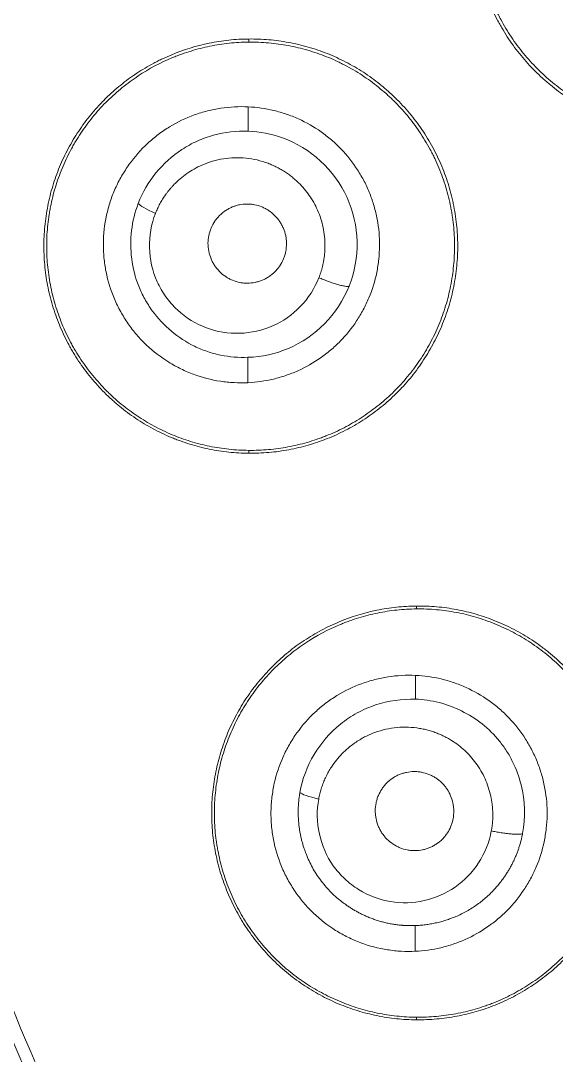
# Model space of a CAD drawing. Extents: x 541 to 1062, y 0 to 382.
# Drawn here: x 858.23 to 864.4, y 260 to 271.9 of the extents above; entities that cross this region are included whole.
import ezdxf

# ---------------------------------------------------------------- set-up
doc = ezdxf.new("R2010")
doc.units = 0
doc.header["$LTSCALE"] = 10
doc.header["$MEASUREMENT"] = 0
doc.layers.add('1', color=7, linetype='CONTINUOUS')

msp = doc.modelspace()

# ---------------------------------------------------------------- linework, layer by layer
at = {"layer": '1', "color": 7, "linetype": 'Continuous', "lineweight": 13}
for p, q in [((860.853, 271.689), (860.853, 271.654)), ((860.847, 270.63), (860.847, 270.909)), ((860.844, 268.026), (860.844, 267.735)), ((860.853, 266.923), (860.853, 266.957)), ((862.785, 265.166), (862.785, 265.133)), ((862.773, 264.094), (862.773, 264.368)), ((862.77, 261.49), (862.77, 261.194)), ((862.785, 260.406), (862.785, 260.436))]:
    msp.add_line(p, q, dxfattribs=at)
at = {"layer": '1', "color": 7, "linetype": 'Continuous', "lineweight": 18}
for radius, start, end in [(45.353, 90, 267.6206), (41.2, 90, 267.3523), (41.78, 102.5334, 267.3912)]:
    msp.add_arc((895.7, 276.074), radius, start, end, dxfattribs=at)
at = {"layer": '1', "color": 7, "linetype": 'Continuous', "lineweight": 13}
for centre, major_axis, start_param in [((859.859, 269.697), (-0.279, 0.11), 0.176556), ((861.734, 262.975), (-0.295, 0.055), 0.176434)]:
    msp.add_ellipse(centre, major_axis=major_axis, ratio=0.145294, start_param=start_param, end_param=1.338739, dxfattribs=at)
at = {"layer": '1', "color": 7, "linetype": 'Continuous', "lineweight": 18}
msp.add_rational_spline([(895.7, 321.97), (847.662, 321.97), (829.279, 277.589), (863.247, 243.621)], [1, 0.588455621577, 0.588455621577, 1], degree=3, dxfattribs=at)
for points, knots in [([(860.096, 256.097), (859.331, 257.482), (858.647, 258.911), (857.45, 261.838), (856.937, 263.336), (856.089, 266.38), (855.754, 267.926), (855.265, 271.045), (855.112, 272.618), (854.99, 275.77), (855.021, 277.349), (855.265, 280.491), (855.479, 282.055), (856.086, 285.145), (856.479, 286.671), (857.441, 289.667), (858.008, 291.136), (858.659, 292.566)], [0, 0, 0, 0, 0.125, 0.125, 0.25, 0.25, 0.375, 0.375, 0.5, 0.5, 0.625, 0.625, 0.75, 0.75, 0.875, 0.875, 1, 1, 1, 1]), ([(860.237, 256.175), (858.693, 258.937), (857.473, 261.895), (855.767, 267.922), (855.265, 271.012), (854.99, 277.346), (855.223, 280.47), (856.109, 285.084), (856.496, 286.613), (857.211, 288.88), (857.469, 289.629), (857.886, 290.742), (858.029, 291.111), (858.333, 291.843), (858.485, 292.21), (858.659, 292.566)], [0, 0, 0, 0, 0.25, 0.25, 0.5, 0.5, 0.75, 0.75, 0.875, 0.875, 0.9375, 0.9375, 0.96875, 0.96875, 1, 1, 1, 1]), ([(845.7, 276.074), (845.7, 275.134), (845.727, 274.199), (845.831, 272.343), (845.909, 271.423), (846.113, 269.601), (846.239, 268.699), (846.538, 266.917), (846.71, 266.037), (847.098, 264.303), (847.313, 263.448), (847.783, 261.766), (848.039, 260.938), (848.585, 259.313), (848.877, 258.516), (849.494, 256.952), (849.818, 256.186), (850.498, 254.687), (850.852, 253.954), (851.588, 252.522), (851.969, 251.822), (852.754, 250.458), (853.158, 249.793), (853.986, 248.498), (854.409, 247.868), (855.274, 246.642), (855.715, 246.046), (856.61, 244.889), (857.065, 244.328), (857.986, 243.24), (858.452, 242.713), (859.392, 241.691), (859.867, 241.197), (860.345, 240.719)], [0, 0, 0, 0, 0.0625, 0.0625, 0.125, 0.125, 0.1875, 0.1875, 0.25, 0.25, 0.3125, 0.3125, 0.375, 0.375, 0.4375, 0.4375, 0.5, 0.5, 0.5625, 0.5625, 0.625, 0.625, 0.6875, 0.6875, 0.75, 0.75, 0.8125, 0.8125, 0.875, 0.875, 0.9375, 0.9375, 1, 1, 1, 1]), ([(865.854, 270.607), (865.775, 270.607), (865.618, 270.616), (865.386, 270.652), (865.234, 270.691), (865.121, 270.726), (865.084, 270.738), (865.009, 270.765), (864.972, 270.78), (864.862, 270.825), (864.72, 270.893), (864.585, 270.974), (864.453, 271.062), (864.389, 271.109), (864.312, 271.173), (864.296, 271.186), (864.266, 271.212), (864.221, 271.252), (864.178, 271.293), (864.093, 271.378), (863.986, 271.495), (863.891, 271.624), (863.824, 271.724), (863.803, 271.758), (863.772, 271.81), (863.761, 271.827), (863.741, 271.863), (863.693, 271.951), (863.616, 272.115), (863.562, 272.266), (863.516, 272.42), (863.496, 272.498), (863.465, 272.658), (863.453, 272.738), (863.438, 272.898), (863.431, 273.058), (863.44, 273.219), (863.452, 273.34), (863.458, 273.38), (863.47, 273.46), (863.477, 273.5), (863.502, 273.618), (863.542, 273.773), (863.596, 273.922), (863.643, 274.033), (863.66, 274.07), (863.686, 274.124), (863.695, 274.142), (863.713, 274.178), (863.76, 274.266), (863.853, 274.419), (863.948, 274.545), (864.024, 274.636), (864.05, 274.666), (864.103, 274.724), (864.131, 274.753), (864.216, 274.837), (864.334, 274.943), (864.523, 275.082), (864.657, 275.162), (864.744, 275.208), (864.761, 275.217), (864.797, 275.235), (864.814, 275.244), (864.868, 275.269), (864.904, 275.285), (865.012, 275.33), (865.159, 275.383), (865.31, 275.421), (865.462, 275.453), (865.54, 275.465), (865.696, 275.481), (865.775, 275.486), (865.854, 275.486)], [0, 0, 0, 0, 0.03125, 0.0625, 0.09375, 0.09375, 0.109375, 0.109375, 0.125, 0.125, 0.15625, 0.1875, 0.1875, 0.21875, 0.21875, 0.226563, 0.226563, 0.234375, 0.25, 0.25, 0.28125, 0.3125, 0.3125, 0.328125, 0.328125, 0.335938, 0.335938, 0.34375, 0.375, 0.40625, 0.40625, 0.4375, 0.4375, 0.46875, 0.46875, 0.5, 0.53125, 0.53125, 0.546875, 0.546875, 0.5625, 0.5625, 0.59375, 0.625, 0.625, 0.640625, 0.640625, 0.648438, 0.648438, 0.65625, 0.6875, 0.71875, 0.71875, 0.734375, 0.734375, 0.75, 0.75, 0.78125, 0.8125, 0.84375, 0.84375, 0.851562, 0.851562, 0.859375, 0.859375, 0.875, 0.875, 0.90625, 0.9375, 0.9375, 0.96875, 0.96875, 1, 1, 1, 1]), ([(865.854, 275.444), (865.776, 275.444), (865.622, 275.435), (865.394, 275.4), (865.245, 275.362), (865.134, 275.328), (865.097, 275.316), (865.042, 275.296), (865.024, 275.289), (864.988, 275.275), (864.898, 275.239), (864.741, 275.165), (864.542, 275.046), (864.417, 274.954), (864.342, 274.892), (864.327, 274.88), (864.297, 274.854), (864.253, 274.815), (864.21, 274.775), (864.127, 274.693), (864.023, 274.578), (863.929, 274.454), (863.864, 274.357), (863.842, 274.324), (863.801, 274.256), (863.782, 274.222), (863.725, 274.118), (863.657, 273.976), (863.577, 273.755), (863.538, 273.603), (863.518, 273.505), (863.514, 273.486), (863.507, 273.446), (863.498, 273.388), (863.49, 273.329), (863.478, 273.211), (863.47, 273.054), (863.477, 272.896), (863.488, 272.778), (863.493, 272.738), (863.501, 272.679), (863.505, 272.659), (863.511, 272.62), (863.529, 272.522), (863.572, 272.35), (863.625, 272.201), (863.67, 272.092), (863.694, 272.038), (863.72, 271.984), (863.738, 271.949), (863.747, 271.931), (863.794, 271.844), (863.875, 271.708), (864.015, 271.52), (864.121, 271.404), (864.204, 271.32), (864.233, 271.293), (864.291, 271.24), (864.321, 271.214), (864.411, 271.14), (864.536, 271.047), (864.669, 270.967), (864.772, 270.912), (864.807, 270.895), (864.86, 270.869), (864.878, 270.861), (864.913, 270.845), (865.003, 270.807), (865.167, 270.748), (865.391, 270.69), (865.543, 270.667), (865.66, 270.654), (865.698, 270.651), (865.776, 270.647), (865.815, 270.646), (865.854, 270.645)], [0, 0, 0, 0, 0.03125, 0.0625, 0.09375, 0.09375, 0.109375, 0.109375, 0.117187, 0.117187, 0.125, 0.15625, 0.1875, 0.21875, 0.21875, 0.226563, 0.226563, 0.234375, 0.25, 0.25, 0.28125, 0.3125, 0.3125, 0.328125, 0.328125, 0.34375, 0.34375, 0.375, 0.40625, 0.4375, 0.4375, 0.445313, 0.445313, 0.453125, 0.46875, 0.46875, 0.5, 0.53125, 0.53125, 0.546875, 0.546875, 0.554688, 0.554688, 0.5625, 0.59375, 0.625, 0.625, 0.640625, 0.648438, 0.648438, 0.65625, 0.65625, 0.6875, 0.71875, 0.75, 0.75, 0.765625, 0.765625, 0.78125, 0.78125, 0.8125, 0.84375, 0.84375, 0.859375, 0.859375, 0.867187, 0.867187, 0.875, 0.90625, 0.9375, 0.96875, 0.96875, 0.984375, 0.984375, 1, 1, 1, 1]), ([(865.852, 274.656), (865.746, 274.66), (865.641, 274.654), (865.486, 274.63), (865.434, 274.619), (865.357, 274.599), (865.332, 274.591), (865.281, 274.575), (865.256, 274.567), (865.132, 274.521), (865.038, 274.474), (864.903, 274.391), (864.859, 274.361), (864.774, 274.295), (864.733, 274.261), (864.618, 274.152), (864.548, 274.072), (864.47, 273.962), (864.455, 273.94), (864.427, 273.894), (864.413, 273.871), (864.373, 273.801), (864.325, 273.705), (864.287, 273.605), (864.263, 273.528), (864.255, 273.502), (864.241, 273.45), (864.235, 273.423), (864.207, 273.29), (864.195, 273.183), (864.194, 273.021), (864.197, 272.967), (864.205, 272.886), (864.208, 272.859), (864.216, 272.805), (864.221, 272.778), (864.248, 272.646), (864.28, 272.543), (864.333, 272.418), (864.344, 272.394), (864.368, 272.345), (864.381, 272.321), (864.42, 272.25), (864.476, 272.159), (864.542, 272.074), (864.594, 272.013), (864.612, 271.993), (864.65, 271.954), (864.669, 271.935), (864.766, 271.842), (864.85, 271.777), (864.962, 271.706), (864.985, 271.693), (865.032, 271.667), (865.056, 271.654), (865.128, 271.619), (865.176, 271.598), (865.325, 271.542), (865.427, 271.515), (865.558, 271.493), (865.584, 271.49), (865.637, 271.484), (865.663, 271.482), (865.743, 271.477), (865.796, 271.476), (865.849, 271.479)], [0, 0, 0, 0, 0.0625, 0.0625, 0.09375, 0.09375, 0.109375, 0.109375, 0.125, 0.125, 0.1875, 0.1875, 0.21875, 0.21875, 0.25, 0.25, 0.3125, 0.3125, 0.328125, 0.328125, 0.34375, 0.34375, 0.375, 0.40625, 0.40625, 0.421875, 0.421875, 0.4375, 0.4375, 0.5, 0.5, 0.53125, 0.53125, 0.546875, 0.546875, 0.5625, 0.5625, 0.625, 0.625, 0.640625, 0.640625, 0.65625, 0.65625, 0.6875, 0.71875, 0.71875, 0.734375, 0.734375, 0.75, 0.75, 0.8125, 0.8125, 0.828125, 0.828125, 0.84375, 0.84375, 0.875, 0.875, 0.9375, 0.9375, 0.953125, 0.953125, 0.96875, 0.96875, 1, 1, 1, 1]), ([(860.853, 266.923), (860.776, 266.924), (860.623, 266.933), (860.398, 266.968), (860.25, 267.006), (860.14, 267.04), (860.103, 267.052), (860.049, 267.071), (860.031, 267.078), (859.995, 267.092), (859.905, 267.128), (859.749, 267.203), (859.617, 267.282), (859.488, 267.368), (859.426, 267.414), (859.35, 267.476), (859.335, 267.489), (859.305, 267.515), (859.261, 267.554), (859.219, 267.594), (859.136, 267.677), (859.031, 267.792), (858.938, 267.918), (858.872, 268.016), (858.851, 268.05), (858.821, 268.101), (858.801, 268.135), (858.744, 268.24), (858.668, 268.4), (858.616, 268.549), (858.571, 268.7), (858.552, 268.777), (858.521, 268.934), (858.51, 269.013), (858.496, 269.17), (858.49, 269.327), (858.499, 269.485), (858.512, 269.603), (858.517, 269.643), (858.53, 269.721), (858.537, 269.76), (858.561, 269.875), (858.601, 270.026), (858.655, 270.173), (858.702, 270.28), (858.718, 270.316), (858.752, 270.386), (858.77, 270.421), (858.827, 270.524), (858.908, 270.655), (859.001, 270.778), (859.075, 270.866), (859.113, 270.91), (859.153, 270.952), (859.18, 270.979), (859.193, 270.993), (859.262, 271.061), (859.377, 271.163), (859.561, 271.297), (859.691, 271.375), (859.776, 271.42), (859.793, 271.429), (859.827, 271.446), (859.844, 271.454), (859.896, 271.478), (859.931, 271.494), (860.106, 271.566), (860.25, 271.611), (860.435, 271.649), (860.473, 271.655), (860.548, 271.667), (860.586, 271.672), (860.7, 271.684), (860.776, 271.689), (860.853, 271.689)], [0, 0, 0, 0, 0.03125, 0.0625, 0.09375, 0.09375, 0.109375, 0.109375, 0.117187, 0.117187, 0.125, 0.15625, 0.1875, 0.1875, 0.21875, 0.21875, 0.226562, 0.226562, 0.234375, 0.25, 0.25, 0.28125, 0.3125, 0.3125, 0.328125, 0.328125, 0.335937, 0.34375, 0.375, 0.40625, 0.40625, 0.4375, 0.4375, 0.46875, 0.46875, 0.5, 0.53125, 0.53125, 0.546875, 0.546875, 0.5625, 0.5625, 0.59375, 0.625, 0.625, 0.640625, 0.640625, 0.65625, 0.65625, 0.6875, 0.71875, 0.71875, 0.734375, 0.742187, 0.742187, 0.75, 0.75, 0.78125, 0.8125, 0.84375, 0.84375, 0.851562, 0.851562, 0.859375, 0.859375, 0.875, 0.875, 0.9375, 0.9375, 0.953125, 0.953125, 0.96875, 0.96875, 1, 1, 1, 1]), ([(860.853, 271.654), (860.777, 271.653), (860.627, 271.644), (860.405, 271.61), (860.26, 271.573), (860.153, 271.54), (860.117, 271.528), (860.063, 271.509), (860.046, 271.503), (860.01, 271.489), (859.993, 271.482), (859.836, 271.417), (859.704, 271.347), (859.516, 271.222), (859.455, 271.178), (859.367, 271.106), (859.338, 271.081), (859.281, 271.031), (859.253, 271.005), (859.172, 270.925), (859.07, 270.813), (858.978, 270.693), (858.914, 270.598), (858.883, 270.55), (858.853, 270.501), (858.834, 270.467), (858.824, 270.45), (858.778, 270.366), (858.711, 270.227), (858.631, 270.012), (858.592, 269.863), (858.572, 269.768), (858.568, 269.749), (858.561, 269.71), (858.558, 269.691), (858.549, 269.633), (858.544, 269.595), (858.531, 269.479), (858.522, 269.324), (858.529, 269.169), (858.539, 269.053), (858.544, 269.015), (858.555, 268.937), (858.561, 268.898), (858.583, 268.783), (858.621, 268.632), (858.698, 268.413), (858.764, 268.272), (858.81, 268.186), (858.819, 268.168), (858.838, 268.134), (858.868, 268.084), (858.899, 268.035), (858.963, 267.938), (859.055, 267.815), (859.158, 267.7), (859.226, 267.632), (859.24, 267.619), (859.268, 267.592), (859.282, 267.579), (859.325, 267.54), (859.354, 267.514), (859.443, 267.441), (859.566, 267.35), (859.696, 267.272), (859.797, 267.218), (859.831, 267.201), (859.9, 267.168), (859.935, 267.152), (860.04, 267.108), (860.183, 267.057), (860.401, 267.001), (860.55, 266.978), (860.663, 266.966), (860.701, 266.963), (860.777, 266.958), (860.815, 266.957), (860.853, 266.957)], [0, 0, 0, 0, 0.03125, 0.0625, 0.09375, 0.09375, 0.109375, 0.109375, 0.117188, 0.117188, 0.125, 0.125, 0.1875, 0.1875, 0.21875, 0.21875, 0.234375, 0.234375, 0.25, 0.25, 0.28125, 0.3125, 0.3125, 0.328125, 0.335938, 0.335938, 0.34375, 0.34375, 0.375, 0.40625, 0.4375, 0.4375, 0.445313, 0.445313, 0.453125, 0.453125, 0.46875, 0.46875, 0.5, 0.53125, 0.53125, 0.546875, 0.546875, 0.5625, 0.5625, 0.59375, 0.625, 0.65625, 0.65625, 0.664062, 0.664062, 0.671875, 0.6875, 0.6875, 0.71875, 0.75, 0.75, 0.757812, 0.757812, 0.765625, 0.765625, 0.78125, 0.78125, 0.8125, 0.84375, 0.84375, 0.859375, 0.859375, 0.875, 0.875, 0.90625, 0.9375, 0.96875, 0.96875, 0.984375, 0.984375, 1, 1, 1, 1]), ([(860.853, 271.689), (860.93, 271.69), (861.084, 271.684), (861.312, 271.653), (861.463, 271.618), (861.575, 271.586), (861.612, 271.574), (861.686, 271.548), (861.723, 271.535), (861.831, 271.492), (861.973, 271.427), (862.108, 271.349), (862.239, 271.264), (862.303, 271.218), (862.38, 271.156), (862.396, 271.143), (862.426, 271.117), (862.471, 271.078), (862.515, 271.038), (862.6, 270.955), (862.707, 270.839), (862.803, 270.713), (862.87, 270.614), (862.892, 270.58), (862.934, 270.511), (862.954, 270.476), (863.011, 270.37), (863.08, 270.226), (863.134, 270.076), (863.169, 269.961), (863.185, 269.903), (863.199, 269.844), (863.207, 269.805), (863.211, 269.785), (863.231, 269.686), (863.254, 269.527), (863.264, 269.288), (863.255, 269.128), (863.241, 269.008), (863.236, 268.969), (863.223, 268.89), (863.216, 268.851), (863.191, 268.734), (863.151, 268.581), (863.095, 268.433), (863.048, 268.324), (863.031, 268.288), (862.996, 268.217), (862.978, 268.182), (862.92, 268.079), (862.838, 267.946), (862.743, 267.822), (862.667, 267.733), (862.641, 267.704), (862.6, 267.661), (862.587, 267.647), (862.559, 267.619), (862.49, 267.55), (862.358, 267.435), (862.17, 267.301), (862.037, 267.223), (861.898, 267.152), (861.828, 267.12), (861.685, 267.063), (861.54, 267.014), (861.391, 266.978), (861.277, 266.957), (861.239, 266.951), (861.162, 266.94), (861.124, 266.936), (861.008, 266.926), (860.93, 266.923), (860.853, 266.923)], [0, 0, 0, 0, 0.03125, 0.0625, 0.09375, 0.09375, 0.109375, 0.109375, 0.125, 0.125, 0.15625, 0.1875, 0.1875, 0.21875, 0.21875, 0.226563, 0.226563, 0.234375, 0.25, 0.25, 0.28125, 0.3125, 0.3125, 0.328125, 0.328125, 0.34375, 0.34375, 0.375, 0.40625, 0.40625, 0.421875, 0.429688, 0.429688, 0.4375, 0.4375, 0.46875, 0.5, 0.53125, 0.53125, 0.546875, 0.546875, 0.5625, 0.5625, 0.59375, 0.625, 0.625, 0.640625, 0.640625, 0.65625, 0.65625, 0.6875, 0.71875, 0.71875, 0.734375, 0.734375, 0.742188, 0.742188, 0.75, 0.78125, 0.8125, 0.84375, 0.84375, 0.875, 0.875, 0.90625, 0.9375, 0.9375, 0.953125, 0.953125, 0.96875, 0.96875, 1, 1, 1, 1]), ([(860.853, 266.957), (860.929, 266.956), (861.081, 266.962), (861.306, 266.993), (861.453, 267.028), (861.563, 267.059), (861.599, 267.071), (861.653, 267.089), (861.672, 267.096), (861.707, 267.109), (861.797, 267.143), (861.952, 267.214), (862.149, 267.328), (862.273, 267.417), (862.364, 267.488), (862.393, 267.513), (862.451, 267.564), (862.48, 267.59), (862.562, 267.67), (862.667, 267.781), (862.761, 267.903), (862.827, 267.998), (862.848, 268.03), (862.889, 268.097), (862.909, 268.13), (862.966, 268.233), (863.034, 268.372), (863.089, 268.517), (863.136, 268.665), (863.156, 268.741), (863.18, 268.856), (863.188, 268.895), (863.2, 268.973), (863.205, 269.012), (863.218, 269.129), (863.227, 269.285), (863.221, 269.442), (863.21, 269.56), (863.205, 269.599), (863.197, 269.658), (863.194, 269.678), (863.187, 269.717), (863.169, 269.814), (863.127, 269.986), (863.074, 270.133), (863.029, 270.242), (863.005, 270.296), (862.979, 270.349), (862.961, 270.385), (862.951, 270.402), (862.904, 270.489), (862.823, 270.624), (862.683, 270.81), (862.577, 270.925), (862.507, 270.994), (862.493, 271.008), (862.464, 271.034), (862.421, 271.074), (862.376, 271.111), (862.286, 271.184), (862.161, 271.275), (862.028, 271.353), (861.942, 271.397), (861.925, 271.406), (861.89, 271.423), (861.873, 271.431), (861.82, 271.456), (861.784, 271.471), (861.677, 271.514), (861.533, 271.563), (861.385, 271.599), (861.272, 271.62), (861.235, 271.626), (861.159, 271.637), (861.12, 271.641), (861.006, 271.651), (860.929, 271.654), (860.853, 271.654)], [0, 0, 0, 0, 0.03125, 0.0625, 0.09375, 0.09375, 0.109375, 0.109375, 0.117188, 0.117188, 0.125, 0.15625, 0.1875, 0.21875, 0.21875, 0.234375, 0.234375, 0.25, 0.25, 0.28125, 0.3125, 0.3125, 0.328125, 0.328125, 0.34375, 0.34375, 0.375, 0.40625, 0.40625, 0.4375, 0.4375, 0.453125, 0.453125, 0.46875, 0.46875, 0.5, 0.53125, 0.53125, 0.546875, 0.546875, 0.554688, 0.554688, 0.5625, 0.59375, 0.625, 0.625, 0.640625, 0.648438, 0.648438, 0.65625, 0.65625, 0.6875, 0.71875, 0.75, 0.75, 0.757813, 0.757813, 0.765625, 0.78125, 0.78125, 0.8125, 0.84375, 0.84375, 0.851563, 0.851563, 0.859375, 0.859375, 0.875, 0.875, 0.90625, 0.9375, 0.9375, 0.953125, 0.953125, 0.96875, 0.96875, 1, 1, 1, 1]), ([(860.847, 270.909), (860.741, 270.914), (860.636, 270.909), (860.48, 270.885), (860.429, 270.875), (860.352, 270.855), (860.327, 270.848), (860.276, 270.833), (860.251, 270.824), (860.127, 270.779), (860.032, 270.734), (859.897, 270.651), (859.853, 270.622), (859.789, 270.573), (859.768, 270.557), (859.727, 270.522), (859.708, 270.505), (859.61, 270.415), (859.54, 270.335), (859.462, 270.226), (859.447, 270.204), (859.417, 270.159), (859.403, 270.136), (859.363, 270.066), (859.314, 269.97), (859.275, 269.87), (859.25, 269.793), (859.242, 269.767), (859.228, 269.714), (859.221, 269.688), (859.192, 269.554), (859.18, 269.446), (859.178, 269.283), (859.181, 269.229), (859.188, 269.146), (859.192, 269.119), (859.199, 269.065), (859.204, 269.038), (859.231, 268.904), (859.263, 268.8), (859.317, 268.674), (859.328, 268.649), (859.352, 268.6), (859.365, 268.575), (859.405, 268.504), (859.462, 268.412), (859.528, 268.327), (859.581, 268.265), (859.6, 268.245), (859.637, 268.205), (859.657, 268.186), (859.755, 268.093), (859.84, 268.028), (859.954, 267.958), (859.977, 267.944), (860.024, 267.918), (860.048, 267.906), (860.12, 267.871), (860.169, 267.85), (860.318, 267.795), (860.421, 267.768), (860.553, 267.748), (860.579, 267.745), (860.632, 267.739), (860.658, 267.737), (860.738, 267.733), (860.791, 267.733), (860.844, 267.735)], [0, 0, 0, 0, 0.0625, 0.0625, 0.09375, 0.09375, 0.109375, 0.109375, 0.125, 0.125, 0.1875, 0.1875, 0.21875, 0.21875, 0.234375, 0.234375, 0.25, 0.25, 0.3125, 0.3125, 0.328125, 0.328125, 0.34375, 0.34375, 0.375, 0.40625, 0.40625, 0.421875, 0.421875, 0.4375, 0.4375, 0.5, 0.5, 0.53125, 0.53125, 0.546875, 0.546875, 0.5625, 0.5625, 0.625, 0.625, 0.640625, 0.640625, 0.65625, 0.65625, 0.6875, 0.71875, 0.71875, 0.734375, 0.734375, 0.75, 0.75, 0.8125, 0.8125, 0.828125, 0.828125, 0.84375, 0.84375, 0.875, 0.875, 0.9375, 0.9375, 0.953125, 0.953125, 0.96875, 0.96875, 1, 1, 1, 1]), ([(860.844, 267.735), (860.944, 267.74), (861.041, 267.754), (861.185, 267.788), (861.233, 267.802), (861.303, 267.826), (861.326, 267.834), (861.373, 267.853), (861.396, 267.862), (861.51, 267.913), (861.596, 267.962), (861.718, 268.047), (861.757, 268.077), (861.834, 268.141), (861.871, 268.176), (861.976, 268.283), (862.039, 268.361), (862.122, 268.487), (862.148, 268.53), (862.184, 268.597), (862.196, 268.62), (862.218, 268.666), (862.228, 268.689), (862.277, 268.806), (862.307, 268.903), (862.332, 269.028), (862.337, 269.053), (862.345, 269.104), (862.348, 269.13), (862.356, 269.207), (862.359, 269.258), (862.361, 269.411), (862.352, 269.513), (862.328, 269.64), (862.323, 269.666), (862.311, 269.716), (862.304, 269.741), (862.283, 269.815), (862.249, 269.911), (862.207, 270.004), (862.172, 270.073), (862.159, 270.095), (862.133, 270.14), (862.12, 270.162), (862.05, 270.27), (861.987, 270.349), (861.9, 270.441), (861.882, 270.459), (861.845, 270.494), (861.826, 270.511), (861.767, 270.561), (861.727, 270.592), (861.604, 270.679), (861.517, 270.728), (861.402, 270.78), (861.379, 270.79), (861.332, 270.809), (861.309, 270.817), (861.238, 270.841), (861.19, 270.855), (861.045, 270.89), (860.947, 270.904), (860.847, 270.909)], [0, 0, 0, 0, 0.0625, 0.0625, 0.09375, 0.09375, 0.109375, 0.109375, 0.125, 0.125, 0.1875, 0.1875, 0.21875, 0.21875, 0.25, 0.25, 0.3125, 0.3125, 0.34375, 0.34375, 0.359375, 0.359375, 0.375, 0.375, 0.4375, 0.4375, 0.453125, 0.453125, 0.46875, 0.46875, 0.5, 0.5, 0.5625, 0.5625, 0.578125, 0.578125, 0.59375, 0.59375, 0.625, 0.65625, 0.65625, 0.671875, 0.671875, 0.6875, 0.6875, 0.75, 0.75, 0.765625, 0.765625, 0.78125, 0.78125, 0.8125, 0.8125, 0.875, 0.875, 0.890625, 0.890625, 0.90625, 0.90625, 0.9375, 0.9375, 1, 1, 1, 1]), ([(861.661, 268.943), (861.663, 268.948), (861.667, 268.958), (861.672, 268.972), (861.677, 268.987), (861.682, 269.001), (861.687, 269.016), (861.691, 269.031), (861.696, 269.046), (861.7, 269.06), (861.703, 269.075), (861.707, 269.09), (861.71, 269.105), (861.713, 269.12), (861.716, 269.135), (861.718, 269.151), (861.721, 269.166), (861.723, 269.181), (861.725, 269.197), (861.726, 269.212), (861.728, 269.228), (861.729, 269.243), (861.73, 269.259), (861.73, 269.274), (861.731, 269.29), (861.731, 269.306), (861.731, 269.322), (861.73, 269.368), (861.725, 269.443), (861.706, 269.546), (861.677, 269.647), (861.638, 269.741), (861.591, 269.829), (861.538, 269.91), (861.478, 269.984), (861.42, 270.043), (861.367, 270.09), (861.322, 270.125), (861.276, 270.157), (861.228, 270.187), (861.178, 270.214), (861.128, 270.238), (861.053, 270.269), (860.951, 270.3), (860.822, 270.321), (860.691, 270.325), (860.561, 270.314), (860.433, 270.285), (860.321, 270.244), (860.224, 270.195), (860.141, 270.143), (860.063, 270.083), (860.008, 270.031), (859.971, 269.991), (859.951, 269.968), (859.931, 269.945), (859.912, 269.921), (859.894, 269.896), (859.877, 269.871), (859.861, 269.846), (859.845, 269.82), (859.83, 269.793), (859.816, 269.766), (859.803, 269.739), (859.791, 269.711), (859.783, 269.692), (859.779, 269.682)], [0, 0, 0, 0, 0.004844, 0.009676, 0.014498, 0.019311, 0.024115, 0.028913, 0.033705, 0.038493, 0.043278, 0.04806, 0.052843, 0.057626, 0.06241, 0.067198, 0.071991, 0.076788, 0.081593, 0.086406, 0.091228, 0.096061, 0.100905, 0.105763, 0.110634, 0.115521, 0.120424, 0.125345, 0.158126, 0.190427, 0.222628, 0.255114, 0.285342, 0.315167, 0.344883, 0.374786, 0.392899, 0.410838, 0.428657, 0.446408, 0.464147, 0.481928, 0.499805, 0.541215, 0.582635, 0.624735, 0.666756, 0.708276, 0.749949, 0.781302, 0.812421, 0.843594, 0.875103, 0.884925, 0.894678, 0.904373, 0.914017, 0.923619, 0.933188, 0.942733, 0.952263, 0.961787, 0.971313, 0.980851, 0.990411, 1, 1, 1, 1]), ([(860.384, 269.339), (860.385, 269.369), (860.388, 269.399), (860.397, 269.443), (860.4, 269.457), (860.409, 269.486), (860.414, 269.5), (860.432, 269.541), (860.446, 269.567), (860.47, 269.604), (860.479, 269.616), (860.498, 269.639), (860.508, 269.65), (860.539, 269.681), (860.562, 269.699), (860.599, 269.724), (860.611, 269.731), (860.637, 269.745), (860.663, 269.757), (860.691, 269.767), (860.718, 269.775), (860.733, 269.779), (860.776, 269.788), (860.804, 269.79), (860.848, 269.791), (860.863, 269.79), (860.892, 269.787), (860.906, 269.785), (860.949, 269.777), (860.977, 269.768), (861.018, 269.752), (861.031, 269.745), (861.058, 269.732), (861.07, 269.724), (861.107, 269.7), (861.13, 269.681), (861.162, 269.65), (861.172, 269.639), (861.192, 269.616), (861.209, 269.592), (861.225, 269.566), (861.239, 269.54), (861.246, 269.526), (861.264, 269.484), (861.272, 269.456), (861.282, 269.412), (861.284, 269.397), (861.287, 269.367), (861.288, 269.351), (861.288, 269.336)], [0, 0, 0, 0, 0.0625, 0.0625, 0.09375, 0.09375, 0.125, 0.125, 0.1875, 0.1875, 0.21875, 0.21875, 0.25, 0.25, 0.3125, 0.3125, 0.34375, 0.34375, 0.375, 0.40625, 0.40625, 0.4375, 0.4375, 0.5, 0.5, 0.53125, 0.53125, 0.5625, 0.5625, 0.625, 0.625, 0.65625, 0.65625, 0.6875, 0.6875, 0.75, 0.75, 0.78125, 0.78125, 0.8125, 0.84375, 0.84375, 0.875, 0.875, 0.9375, 0.9375, 0.96875, 0.96875, 1, 1, 1, 1]), ([(859.779, 269.682), (859.73, 269.558), (859.707, 269.427), (859.713, 269.151), (859.743, 269.019), (859.826, 268.836), (859.859, 268.778), (859.937, 268.671), (859.983, 268.619), (860.131, 268.481), (860.244, 268.412), (860.489, 268.321), (860.617, 268.3), (860.883, 268.308), (861.008, 268.336), (861.248, 268.441), (861.353, 268.514), (861.541, 268.708), (861.612, 268.819), (861.661, 268.943)], [0, 0, 0, 0, 0.125, 0.125, 0.25, 0.25, 0.3125, 0.3125, 0.375, 0.375, 0.5, 0.5, 0.625, 0.625, 0.75, 0.75, 0.875, 0.875, 1, 1, 1, 1]), ([(861.288, 269.336), (861.288, 269.306), (861.285, 269.276), (861.277, 269.231), (861.273, 269.217), (861.264, 269.188), (861.259, 269.174), (861.242, 269.132), (861.228, 269.106), (861.203, 269.068), (861.194, 269.056), (861.176, 269.033), (861.166, 269.022), (861.134, 268.991), (861.112, 268.972), (861.075, 268.948), (861.062, 268.94), (861.036, 268.926), (861.01, 268.914), (860.983, 268.904), (860.955, 268.895), (860.94, 268.892), (860.897, 268.883), (860.868, 268.88), (860.824, 268.88), (860.81, 268.88), (860.78, 268.883), (860.766, 268.885), (860.722, 268.894), (860.694, 268.902), (860.653, 268.919), (860.64, 268.925), (860.614, 268.939), (860.601, 268.947), (860.564, 268.972), (860.541, 268.99), (860.509, 269.022), (860.498, 269.034), (860.479, 269.057), (860.461, 269.081), (860.446, 269.106), (860.432, 269.133), (860.425, 269.147), (860.408, 269.189), (860.399, 269.218), (860.387, 269.277), (860.384, 269.308), (860.384, 269.339)], [0, 0, 0, 0, 0.0625, 0.0625, 0.09375, 0.09375, 0.125, 0.125, 0.1875, 0.1875, 0.21875, 0.21875, 0.25, 0.25, 0.3125, 0.3125, 0.34375, 0.34375, 0.375, 0.40625, 0.40625, 0.4375, 0.4375, 0.5, 0.5, 0.53125, 0.53125, 0.5625, 0.5625, 0.625, 0.625, 0.65625, 0.65625, 0.6875, 0.6875, 0.75, 0.75, 0.78125, 0.78125, 0.8125, 0.84375, 0.84375, 0.875, 0.875, 0.9375, 0.9375, 1, 1, 1, 1]), ([(862.785, 260.406), (862.708, 260.406), (862.555, 260.415), (862.328, 260.45), (862.178, 260.489), (862.067, 260.523), (862.031, 260.535), (861.957, 260.562), (861.921, 260.576), (861.813, 260.621), (861.674, 260.688), (861.541, 260.769), (861.412, 260.856), (861.349, 260.903), (861.227, 261.004), (861.169, 261.057), (861.059, 261.168), (860.954, 261.285), (860.861, 261.412), (860.807, 261.495), (860.796, 261.511), (860.775, 261.545), (860.765, 261.562), (860.735, 261.614), (860.716, 261.648), (860.661, 261.753), (860.595, 261.897), (860.543, 262.045), (860.51, 262.159), (860.5, 262.197), (860.482, 262.275), (860.474, 262.314), (860.452, 262.43), (860.431, 262.587), (860.426, 262.743), (860.428, 262.86), (860.429, 262.9), (860.434, 262.978), (860.438, 263.017), (860.451, 263.135), (860.464, 263.212), (860.497, 263.364), (860.537, 263.513), (860.591, 263.658), (860.637, 263.765), (860.654, 263.801), (860.688, 263.87), (860.706, 263.905), (860.762, 264.006), (860.842, 264.136), (860.935, 264.258), (861.009, 264.345), (861.034, 264.374), (861.086, 264.43), (861.113, 264.458), (861.195, 264.539), (861.308, 264.64), (861.491, 264.774), (861.622, 264.851), (861.723, 264.905), (861.757, 264.922), (861.826, 264.955), (861.861, 264.97), (862.036, 265.043), (862.18, 265.087), (862.366, 265.125), (862.403, 265.132), (862.479, 265.144), (862.517, 265.149), (862.631, 265.161), (862.708, 265.165), (862.785, 265.166)], [0, 0, 0, 0, 0.03125, 0.0625, 0.09375, 0.09375, 0.109375, 0.109375, 0.125, 0.125, 0.15625, 0.1875, 0.1875, 0.21875, 0.21875, 0.25, 0.25, 0.28125, 0.3125, 0.3125, 0.320313, 0.320313, 0.328125, 0.328125, 0.34375, 0.34375, 0.375, 0.40625, 0.40625, 0.421875, 0.421875, 0.4375, 0.4375, 0.46875, 0.5, 0.5, 0.515625, 0.515625, 0.53125, 0.53125, 0.5625, 0.5625, 0.59375, 0.625, 0.625, 0.640625, 0.640625, 0.65625, 0.65625, 0.6875, 0.71875, 0.71875, 0.734375, 0.734375, 0.75, 0.75, 0.78125, 0.8125, 0.84375, 0.84375, 0.859375, 0.859375, 0.875, 0.875, 0.9375, 0.9375, 0.953125, 0.953125, 0.96875, 0.96875, 1, 1, 1, 1]), ([(862.785, 265.133), (862.709, 265.132), (862.634, 265.128), (862.484, 265.112), (862.337, 265.089), (862.192, 265.052), (862.084, 265.019), (862.048, 265.008), (861.995, 264.988), (861.977, 264.982), (861.942, 264.968), (861.924, 264.961), (861.768, 264.896), (861.636, 264.826), (861.448, 264.702), (861.388, 264.658), (861.3, 264.586), (861.27, 264.562), (861.214, 264.511), (861.186, 264.486), (861.106, 264.406), (861.004, 264.296), (860.913, 264.176), (860.848, 264.082), (860.817, 264.034), (860.788, 263.985), (860.768, 263.952), (860.759, 263.936), (860.713, 263.852), (860.646, 263.714), (860.566, 263.501), (860.526, 263.353), (860.502, 263.24), (860.495, 263.202), (860.482, 263.125), (860.477, 263.086), (860.464, 262.971), (860.454, 262.817), (860.459, 262.663), (860.469, 262.547), (860.476, 262.489), (860.484, 262.432), (860.49, 262.393), (860.494, 262.374), (860.512, 262.277), (860.548, 262.126), (860.624, 261.906), (860.689, 261.765), (860.743, 261.661), (860.763, 261.626), (860.802, 261.559), (860.823, 261.526), (860.887, 261.428), (860.978, 261.303), (861.082, 261.188), (861.163, 261.105), (861.191, 261.078), (861.249, 261.026), (861.278, 261), (861.368, 260.926), (861.491, 260.834), (861.622, 260.755), (861.723, 260.7), (861.757, 260.683), (861.827, 260.649), (861.862, 260.634), (861.968, 260.589), (862.04, 260.563), (862.185, 260.518), (862.332, 260.48), (862.482, 260.457), (862.595, 260.445), (862.633, 260.442), (862.709, 260.437), (862.747, 260.436), (862.785, 260.436)], [0, 0, 0, 0, 0.03125, 0.03125, 0.0625, 0.09375, 0.09375, 0.109375, 0.109375, 0.117188, 0.117188, 0.125, 0.125, 0.1875, 0.1875, 0.21875, 0.21875, 0.234375, 0.234375, 0.25, 0.25, 0.28125, 0.3125, 0.3125, 0.328125, 0.335938, 0.335938, 0.34375, 0.34375, 0.375, 0.40625, 0.4375, 0.4375, 0.453125, 0.453125, 0.46875, 0.46875, 0.5, 0.53125, 0.53125, 0.546875, 0.554688, 0.554688, 0.5625, 0.5625, 0.59375, 0.625, 0.65625, 0.65625, 0.671875, 0.671875, 0.6875, 0.6875, 0.71875, 0.75, 0.75, 0.765625, 0.765625, 0.78125, 0.78125, 0.8125, 0.84375, 0.84375, 0.859375, 0.859375, 0.875, 0.875, 0.90625, 0.90625, 0.9375, 0.96875, 0.96875, 0.984375, 0.984375, 1, 1, 1, 1]), ([(862.785, 265.166), (862.863, 265.167), (863.018, 265.161), (863.248, 265.129), (863.399, 265.093), (863.511, 265.06), (863.549, 265.048), (863.623, 265.022), (863.66, 265.008), (863.77, 264.964), (863.912, 264.899), (864.047, 264.819), (864.146, 264.755), (864.194, 264.721), (864.242, 264.685), (864.274, 264.661), (864.29, 264.648), (864.367, 264.585), (864.486, 264.479), (864.646, 264.304), (864.741, 264.176), (864.808, 264.076), (864.829, 264.042), (864.871, 263.973), (864.89, 263.938), (864.946, 263.832), (865.014, 263.688), (865.067, 263.538), (865.101, 263.423), (865.111, 263.384), (865.13, 263.306), (865.138, 263.267), (865.16, 263.149), (865.182, 262.991), (865.188, 262.833), (865.186, 262.715), (865.185, 262.675), (865.18, 262.596), (865.176, 262.556), (865.162, 262.437), (865.15, 262.36), (865.116, 262.206), (865.076, 262.055), (865.02, 261.908), (864.973, 261.8), (864.957, 261.764), (864.922, 261.694), (864.904, 261.66), (864.847, 261.558), (864.765, 261.427), (864.671, 261.304), (864.608, 261.23), (864.595, 261.215), (864.569, 261.186), (864.556, 261.172), (864.516, 261.129), (864.489, 261.102), (864.405, 261.021), (864.29, 260.92), (864.165, 260.83), (864.069, 260.767), (864.036, 260.747), (863.969, 260.709), (863.935, 260.69), (863.832, 260.636), (863.692, 260.572), (863.474, 260.497), (863.325, 260.462), (863.211, 260.44), (863.173, 260.434), (863.096, 260.423), (863.057, 260.419), (862.941, 260.408), (862.863, 260.405), (862.785, 260.406)], [0, 0, 0, 0, 0.03125, 0.0625, 0.09375, 0.09375, 0.109375, 0.109375, 0.125, 0.125, 0.15625, 0.1875, 0.1875, 0.203125, 0.210938, 0.210938, 0.21875, 0.21875, 0.25, 0.28125, 0.3125, 0.3125, 0.328125, 0.328125, 0.34375, 0.34375, 0.375, 0.40625, 0.40625, 0.421875, 0.421875, 0.4375, 0.4375, 0.46875, 0.5, 0.5, 0.515625, 0.515625, 0.53125, 0.53125, 0.5625, 0.5625, 0.59375, 0.625, 0.625, 0.640625, 0.640625, 0.65625, 0.65625, 0.6875, 0.71875, 0.71875, 0.726563, 0.726563, 0.734375, 0.734375, 0.75, 0.75, 0.78125, 0.8125, 0.8125, 0.828125, 0.828125, 0.84375, 0.84375, 0.875, 0.90625, 0.9375, 0.9375, 0.953125, 0.953125, 0.96875, 0.96875, 1, 1, 1, 1]), ([(862.785, 260.436), (862.862, 260.435), (862.939, 260.438), (863.09, 260.452), (863.24, 260.472), (863.387, 260.507), (863.497, 260.539), (863.533, 260.551), (863.587, 260.569), (863.605, 260.576), (863.641, 260.589), (863.73, 260.623), (863.885, 260.694), (864.081, 260.808), (864.205, 260.896), (864.295, 260.967), (864.325, 260.992), (864.382, 261.043), (864.41, 261.068), (864.492, 261.148), (864.597, 261.259), (864.69, 261.379), (864.755, 261.474), (864.777, 261.506), (864.818, 261.571), (864.837, 261.605), (864.894, 261.706), (864.963, 261.844), (865.044, 262.06), (865.085, 262.21), (865.106, 262.305), (865.11, 262.324), (865.117, 262.363), (865.12, 262.382), (865.13, 262.44), (865.135, 262.479), (865.149, 262.596), (865.159, 262.751), (865.153, 262.907), (865.143, 263.024), (865.139, 263.063), (865.128, 263.142), (865.122, 263.181), (865.1, 263.297), (865.063, 263.45), (864.985, 263.672), (864.918, 263.815), (864.862, 263.92), (864.843, 263.955), (864.802, 264.023), (864.781, 264.056), (864.716, 264.154), (864.623, 264.279), (864.517, 264.395), (864.433, 264.479), (864.405, 264.506), (864.346, 264.558), (864.316, 264.584), (864.225, 264.657), (864.1, 264.749), (863.966, 264.828), (863.863, 264.882), (863.828, 264.899), (863.757, 264.932), (863.722, 264.948), (863.614, 264.991), (863.469, 265.042), (863.32, 265.078), (863.207, 265.099), (863.169, 265.105), (863.093, 265.116), (863.054, 265.12), (862.939, 265.131), (862.862, 265.134), (862.785, 265.133)], [0, 0, 0, 0, 0.03125, 0.03125, 0.0625, 0.09375, 0.09375, 0.109375, 0.109375, 0.117187, 0.117187, 0.125, 0.15625, 0.1875, 0.21875, 0.21875, 0.234375, 0.234375, 0.25, 0.25, 0.28125, 0.3125, 0.3125, 0.328125, 0.328125, 0.34375, 0.34375, 0.375, 0.40625, 0.4375, 0.4375, 0.445312, 0.445312, 0.453125, 0.453125, 0.46875, 0.46875, 0.5, 0.53125, 0.53125, 0.546875, 0.546875, 0.5625, 0.5625, 0.59375, 0.625, 0.65625, 0.65625, 0.671875, 0.671875, 0.6875, 0.6875, 0.71875, 0.75, 0.75, 0.765625, 0.765625, 0.78125, 0.78125, 0.8125, 0.84375, 0.84375, 0.859375, 0.859375, 0.875, 0.875, 0.90625, 0.9375, 0.9375, 0.953125, 0.953125, 0.96875, 0.96875, 1, 1, 1, 1]), ([(862.773, 264.368), (862.666, 264.373), (862.561, 264.367), (862.406, 264.343), (862.355, 264.333), (862.278, 264.313), (862.253, 264.306), (862.202, 264.29), (862.177, 264.282), (862.053, 264.236), (861.959, 264.191), (861.825, 264.108), (861.781, 264.079), (861.697, 264.015), (861.656, 263.98), (861.54, 263.873), (861.471, 263.794), (861.393, 263.686), (861.378, 263.664), (861.349, 263.619), (861.335, 263.596), (861.295, 263.527), (861.271, 263.479), (861.205, 263.334), (861.171, 263.233), (861.136, 263.073), (861.127, 263.02), (861.114, 262.913), (861.107, 262.805), (861.11, 262.697), (861.117, 262.616), (861.121, 262.588), (861.128, 262.534), (861.133, 262.507), (861.158, 262.373), (861.19, 262.269), (861.242, 262.143), (861.253, 262.118), (861.277, 262.069), (861.29, 262.044), (861.329, 261.972), (861.386, 261.88), (861.452, 261.793), (861.505, 261.731), (861.523, 261.711), (861.56, 261.671), (861.579, 261.652), (861.678, 261.558), (861.763, 261.492), (861.877, 261.42), (861.9, 261.407), (861.947, 261.381), (861.971, 261.368), (862.044, 261.332), (862.093, 261.311), (862.243, 261.255), (862.346, 261.228), (862.478, 261.208), (862.504, 261.204), (862.557, 261.198), (862.584, 261.196), (862.663, 261.192), (862.717, 261.192), (862.77, 261.194)], [0, 0, 0, 0, 0.0625, 0.0625, 0.09375, 0.09375, 0.109375, 0.109375, 0.125, 0.125, 0.1875, 0.1875, 0.21875, 0.21875, 0.25, 0.25, 0.3125, 0.3125, 0.328125, 0.328125, 0.34375, 0.34375, 0.375, 0.375, 0.4375, 0.4375, 0.46875, 0.46875, 0.5, 0.53125, 0.53125, 0.546875, 0.546875, 0.5625, 0.5625, 0.625, 0.625, 0.640625, 0.640625, 0.65625, 0.65625, 0.6875, 0.71875, 0.71875, 0.734375, 0.734375, 0.75, 0.75, 0.8125, 0.8125, 0.828125, 0.828125, 0.84375, 0.84375, 0.875, 0.875, 0.9375, 0.9375, 0.953125, 0.953125, 0.96875, 0.96875, 1, 1, 1, 1]), ([(862.77, 261.194), (862.87, 261.199), (862.968, 261.212), (863.112, 261.246), (863.16, 261.26), (863.23, 261.284), (863.254, 261.292), (863.3, 261.31), (863.323, 261.32), (863.437, 261.371), (863.523, 261.419), (863.645, 261.504), (863.685, 261.534), (863.742, 261.582), (863.761, 261.599), (863.798, 261.633), (863.816, 261.65), (863.903, 261.739), (863.966, 261.817), (864.049, 261.941), (864.075, 261.984), (864.111, 262.051), (864.123, 262.074), (864.145, 262.119), (864.155, 262.142), (864.204, 262.259), (864.234, 262.355), (864.261, 262.479), (864.265, 262.504), (864.273, 262.555), (864.277, 262.58), (864.286, 262.657), (864.289, 262.708), (864.291, 262.861), (864.283, 262.963), (864.26, 263.089), (864.255, 263.115), (864.243, 263.165), (864.237, 263.19), (864.216, 263.265), (864.183, 263.362), (864.141, 263.455), (864.106, 263.524), (864.094, 263.547), (864.068, 263.592), (864.055, 263.614), (863.985, 263.723), (863.922, 263.804), (863.816, 263.914), (863.779, 263.95), (863.721, 264), (863.701, 264.017), (863.66, 264.048), (863.64, 264.063), (863.536, 264.137), (863.448, 264.187), (863.333, 264.239), (863.31, 264.249), (863.262, 264.268), (863.238, 264.277), (863.167, 264.301), (863.119, 264.315), (862.973, 264.35), (862.874, 264.364), (862.773, 264.368)], [0, 0, 0, 0, 0.0625, 0.0625, 0.09375, 0.09375, 0.109375, 0.109375, 0.125, 0.125, 0.1875, 0.1875, 0.21875, 0.21875, 0.234375, 0.234375, 0.25, 0.25, 0.3125, 0.3125, 0.34375, 0.34375, 0.359375, 0.359375, 0.375, 0.375, 0.4375, 0.4375, 0.453125, 0.453125, 0.46875, 0.46875, 0.5, 0.5, 0.5625, 0.5625, 0.578125, 0.578125, 0.59375, 0.59375, 0.625, 0.65625, 0.65625, 0.671875, 0.671875, 0.6875, 0.6875, 0.75, 0.75, 0.78125, 0.78125, 0.796875, 0.796875, 0.8125, 0.8125, 0.875, 0.875, 0.890625, 0.890625, 0.90625, 0.90625, 0.9375, 0.9375, 1, 1, 1, 1]), ([(863.647, 262.579), (863.648, 262.584), (863.65, 262.594), (863.653, 262.61), (863.655, 262.625), (863.657, 262.64), (863.659, 262.656), (863.66, 262.671), (863.662, 262.686), (863.663, 262.702), (863.663, 262.717), (863.664, 262.732), (863.664, 262.748), (863.664, 262.763), (863.664, 262.778), (863.664, 262.794), (863.663, 262.809), (863.662, 262.825), (863.661, 262.84), (863.66, 262.856), (863.658, 262.871), (863.656, 262.887), (863.654, 262.902), (863.652, 262.918), (863.649, 262.933), (863.647, 262.949), (863.644, 262.964), (863.634, 263.009), (863.614, 263.082), (863.576, 263.18), (863.528, 263.273), (863.472, 263.358), (863.41, 263.436), (863.342, 263.505), (863.269, 263.566), (863.2, 263.613), (863.14, 263.648), (863.089, 263.675), (863.037, 263.698), (862.984, 263.718), (862.931, 263.735), (862.876, 263.749), (862.797, 263.764), (862.692, 263.775), (862.561, 263.772), (862.432, 263.751), (862.306, 263.714), (862.186, 263.662), (862.084, 263.6), (861.998, 263.534), (861.926, 263.467), (861.861, 263.393), (861.817, 263.331), (861.788, 263.286), (861.773, 263.259), (861.758, 263.232), (861.744, 263.205), (861.731, 263.178), (861.719, 263.15), (861.708, 263.121), (861.697, 263.093), (861.688, 263.064), (861.679, 263.035), (861.672, 263.006), (861.665, 262.976), (861.661, 262.956), (861.659, 262.946)], [0, 0, 0, 0, 0.004844, 0.009676, 0.014498, 0.019311, 0.024115, 0.028913, 0.033705, 0.038493, 0.043278, 0.04806, 0.052843, 0.057626, 0.06241, 0.067198, 0.071991, 0.076788, 0.081593, 0.086406, 0.091228, 0.096061, 0.100905, 0.105763, 0.110634, 0.115521, 0.120424, 0.125345, 0.158126, 0.190427, 0.222628, 0.255114, 0.285342, 0.315167, 0.344883, 0.374786, 0.392899, 0.410838, 0.428657, 0.446408, 0.464147, 0.481928, 0.499805, 0.541215, 0.582635, 0.624735, 0.666756, 0.708276, 0.749949, 0.781302, 0.812421, 0.843594, 0.875103, 0.884925, 0.894678, 0.904373, 0.914017, 0.923619, 0.933188, 0.942733, 0.952263, 0.961787, 0.971313, 0.980851, 0.990411, 1, 1, 1, 1]), ([(862.31, 262.813), (862.311, 262.843), (862.314, 262.872), (862.323, 262.916), (862.326, 262.93), (862.335, 262.959), (862.34, 262.973), (862.358, 263.013), (862.372, 263.039), (862.396, 263.076), (862.405, 263.087), (862.424, 263.11), (862.434, 263.121), (862.464, 263.152), (862.487, 263.17), (862.523, 263.194), (862.536, 263.202), (862.561, 263.216), (862.588, 263.228), (862.615, 263.238), (862.642, 263.246), (862.657, 263.25), (862.7, 263.258), (862.728, 263.261), (862.772, 263.262), (862.786, 263.261), (862.816, 263.258), (862.83, 263.256), (862.873, 263.248), (862.901, 263.24), (862.942, 263.223), (862.956, 263.217), (862.982, 263.203), (862.995, 263.196), (863.032, 263.171), (863.055, 263.153), (863.087, 263.122), (863.098, 263.11), (863.117, 263.087), (863.135, 263.064), (863.151, 263.038), (863.165, 263.012), (863.172, 262.998), (863.19, 262.957), (863.199, 262.928), (863.208, 262.884), (863.21, 262.869), (863.214, 262.839), (863.215, 262.824), (863.215, 262.809)], [0, 0, 0, 0, 0.0625, 0.0625, 0.09375, 0.09375, 0.125, 0.125, 0.1875, 0.1875, 0.21875, 0.21875, 0.25, 0.25, 0.3125, 0.3125, 0.34375, 0.34375, 0.375, 0.40625, 0.40625, 0.4375, 0.4375, 0.5, 0.5, 0.53125, 0.53125, 0.5625, 0.5625, 0.625, 0.625, 0.65625, 0.65625, 0.6875, 0.6875, 0.75, 0.75, 0.78125, 0.78125, 0.8125, 0.84375, 0.84375, 0.875, 0.875, 0.9375, 0.9375, 0.96875, 0.96875, 1, 1, 1, 1]), ([(861.659, 262.946), (861.634, 262.814), (861.637, 262.681), (861.696, 262.411), (861.75, 262.288), (861.866, 262.124), (861.91, 262.074), (862.007, 261.983), (862.061, 261.941), (862.234, 261.834), (862.358, 261.787), (862.615, 261.744), (862.745, 261.749), (863.004, 261.807), (863.122, 261.858), (863.337, 262.008), (863.427, 262.099), (863.574, 262.326), (863.623, 262.448), (863.647, 262.579)], [0, 0, 0, 0, 0.125, 0.125, 0.25, 0.25, 0.3125, 0.3125, 0.375, 0.375, 0.5, 0.5, 0.625, 0.625, 0.75, 0.75, 0.875, 0.875, 1, 1, 1, 1]), ([(863.215, 262.809), (863.215, 262.779), (863.212, 262.749), (863.204, 262.704), (863.201, 262.69), (863.192, 262.661), (863.187, 262.647), (863.17, 262.605), (863.157, 262.579), (863.132, 262.542), (863.123, 262.53), (863.105, 262.507), (863.095, 262.496), (863.064, 262.464), (863.041, 262.445), (863.004, 262.421), (862.992, 262.413), (862.966, 262.399), (862.94, 262.386), (862.912, 262.376), (862.884, 262.367), (862.87, 262.364), (862.827, 262.355), (862.797, 262.352), (862.753, 262.352), (862.739, 262.352), (862.709, 262.355), (862.694, 262.357), (862.651, 262.366), (862.622, 262.374), (862.581, 262.391), (862.567, 262.397), (862.541, 262.411), (862.528, 262.419), (862.49, 262.444), (862.467, 262.463), (862.44, 262.49), (862.435, 262.495), (862.425, 262.506), (862.41, 262.524), (862.387, 262.554), (862.372, 262.58), (862.357, 262.607), (862.351, 262.621), (862.333, 262.663), (862.325, 262.692), (862.316, 262.737), (862.314, 262.752), (862.311, 262.782), (862.31, 262.797), (862.31, 262.813)], [0, 0, 0, 0, 0.0625, 0.0625, 0.09375, 0.09375, 0.125, 0.125, 0.1875, 0.1875, 0.21875, 0.21875, 0.25, 0.25, 0.3125, 0.3125, 0.34375, 0.34375, 0.375, 0.40625, 0.40625, 0.4375, 0.4375, 0.5, 0.5, 0.53125, 0.53125, 0.5625, 0.5625, 0.625, 0.625, 0.65625, 0.65625, 0.6875, 0.6875, 0.75, 0.75, 0.765625, 0.765625, 0.78125, 0.8125, 0.84375, 0.84375, 0.875, 0.875, 0.9375, 0.9375, 0.96875, 0.96875, 1, 1, 1, 1]), ([(870.659, 261.692), (870.609, 261.664), (870.51, 261.608), (870.363, 261.525), (870.218, 261.443), (870.075, 261.362), (869.934, 261.283), (869.796, 261.204), (869.659, 261.128), (869.525, 261.052), (869.392, 260.977), (869.262, 260.904), (869.134, 260.832), (869.008, 260.761), (868.884, 260.692), (868.762, 260.623), (868.643, 260.556), (868.525, 260.49), (868.41, 260.426), (868.297, 260.362), (868.185, 260.3), (868.076, 260.239), (867.969, 260.179), (867.864, 260.12), (867.761, 260.063), (867.661, 260.007), (867.562, 259.952), (867.466, 259.898), (867.371, 259.845), (867.279, 259.794), (867.189, 259.744), (867.1, 259.694), (867.014, 259.647), (866.93, 259.6), (866.849, 259.554), (866.769, 259.51), (866.691, 259.467), (866.616, 259.425), (866.542, 259.384), (866.471, 259.345), (866.401, 259.306), (866.334, 259.269), (866.269, 259.233), (866.206, 259.198), (866.145, 259.164), (866.086, 259.132), (866.029, 259.1), (865.974, 259.07), (865.922, 259.041), (865.871, 259.013), (865.823, 258.986), (865.776, 258.961), (865.732, 258.936), (865.69, 258.913), (865.65, 258.891), (865.612, 258.87), (865.576, 258.85), (865.542, 258.832), (865.51, 258.814), (865.48, 258.798), (865.452, 258.782), (865.427, 258.768), (865.403, 258.755), (865.382, 258.744), (865.363, 258.733), (865.345, 258.723), (865.33, 258.715), (865.225, 258.657), (864.996, 258.531), (864.613, 258.32), (864.134, 258.057), (863.561, 257.743), (863.098, 257.493), (862.775, 257.319), (862.624, 257.238), (862.466, 257.154), (862.301, 257.068), (862.131, 256.978), (861.954, 256.886), (861.717, 256.765), (861.441, 256.625), (861.143, 256.477), (860.898, 256.358), (860.705, 256.267), (860.564, 256.201), (860.476, 256.161), (860.436, 256.142), (860.424, 256.137)], [0, 0, 0, 0, 0.014535, 0.028865, 0.042992, 0.056914, 0.070632, 0.084147, 0.097457, 0.110563, 0.123466, 0.136164, 0.148658, 0.160948, 0.173035, 0.184917, 0.196595, 0.20807, 0.21934, 0.230407, 0.241269, 0.251928, 0.262383, 0.272633, 0.28268, 0.292523, 0.302162, 0.311597, 0.320829, 0.329856, 0.33868, 0.347299, 0.355715, 0.363927, 0.371935, 0.37974, 0.38734, 0.394737, 0.40193, 0.408919, 0.415705, 0.422286, 0.428664, 0.434838, 0.440809, 0.446575, 0.452138, 0.457497, 0.462652, 0.467604, 0.472352, 0.476896, 0.481237, 0.485373, 0.489306, 0.493036, 0.496562, 0.499884, 0.503002, 0.505917, 0.508627, 0.511135, 0.513438, 0.515538, 0.517435, 0.519127, 0.520616, 0.521902, 0.55015, 0.587763, 0.634743, 0.691089, 0.756804, 0.771085, 0.785976, 0.801476, 0.817584, 0.834298, 0.851615, 0.869534, 0.903551, 0.93242, 0.956153, 0.974766, 0.988271, 0.99668, 1, 1, 1, 1])]:
    msp.add_open_spline(points, degree=3, knots=knots, dxfattribs=at)
at = {"layer": '1', "color": 7, "linetype": 'Continuous', "lineweight": 13}
for points, knots in [([(893.803, 233.752), (891.665, 233.848), (889.534, 234.106), (884.716, 235.064), (882.05, 235.873), (876.926, 237.995), (874.469, 239.309), (869.858, 242.39), (867.704, 244.157), (863.783, 248.078), (862.015, 250.232), (858.934, 254.843), (857.621, 257.3), (855.499, 262.424), (854.69, 265.09), (853.608, 270.529), (853.335, 273.302), (853.335, 276.074)], [0, 0, 0, 0, 0.099316, 0.099316, 0.227986, 0.227986, 0.356655, 0.356655, 0.485324, 0.485324, 0.613993, 0.613993, 0.742662, 0.742662, 0.871331, 0.871331, 1, 1, 1, 1]), ([(860.847, 270.629), (860.712, 270.634), (860.578, 270.619), (860.384, 270.565), (860.32, 270.542), (860.198, 270.487), (859.903, 270.324), (859.68, 270.053), (859.581, 269.798)], [0, 0, 0, 0, 0.25, 0.25, 0.375, 0.375, 0.5, 1, 1, 1, 1]), ([(862.009, 268.844), (862.139, 269.169), (862.13, 269.548), (861.841, 270.185), (861.564, 270.436), (861.115, 270.599), (860.981, 270.624), (860.847, 270.629)], [0, 0, 0, 0, 0.416629, 0.416629, 0.833258, 0.833258, 1, 1, 1, 1]), ([(859.581, 269.798), (859.503, 269.597), (859.465, 269.265), (859.546, 268.947), (859.596, 268.821), (859.606, 268.796), (859.63, 268.747), (859.667, 268.674), (859.828, 268.424), (860.039, 268.247), (860.278, 268.131), (860.327, 268.111), (860.427, 268.077), (860.58, 268.036), (860.739, 268.023), (860.844, 268.027)], [0, 0, 0, 0, 0.25, 0.375, 0.375, 0.40625, 0.40625, 0.4375, 0.5, 0.75, 0.75, 0.8125, 0.8125, 0.875, 1, 1, 1, 1]), ([(862.009, 268.844), (862.005, 268.842), (861.999, 268.842), (861.985, 268.842), (861.975, 268.843), (861.953, 268.846), (861.94, 268.849), (861.912, 268.855), (861.896, 268.859), (861.861, 268.869), (861.843, 268.875), (861.806, 268.887), (861.787, 268.894), (861.749, 268.908), (861.73, 268.915), (861.695, 268.929), (861.677, 268.936), (861.661, 268.943)], [0, 0, 0, 0, 0.125, 0.125, 0.25, 0.25, 0.375, 0.375, 0.5, 0.5, 0.625, 0.625, 0.75, 0.75, 0.875, 0.875, 1, 1, 1, 1]), ([(860.844, 268.027), (861.004, 268.032), (861.163, 268.067), (861.62, 268.262), (861.878, 268.518), (862.009, 268.844)], [0, 0, 0, 0, 0.32344, 0.32344, 1, 1, 1, 1]), ([(862.773, 264.094), (862.617, 264.099), (862.384, 264.065), (862.134, 263.957), (862.035, 263.897), (861.97, 263.854), (861.939, 263.831), (861.668, 263.612), (861.498, 263.332), (861.443, 263.021)], [0, 0, 0, 0, 0.25, 0.375, 0.4375, 0.4375, 0.5, 0.5, 1, 1, 1, 1]), ([(864.007, 262.548), (864.043, 262.733), (864.032, 263.023), (863.918, 263.335), (863.849, 263.458), (863.798, 263.537), (863.77, 263.576), (863.622, 263.758), (863.396, 263.935), (863.134, 264.033), (863, 264.067), (862.955, 264.076), (862.864, 264.089), (862.818, 264.093), (862.773, 264.094)], [0, 0, 0, 0, 0.25, 0.375, 0.4375, 0.4375, 0.5, 0.5, 0.75, 0.875, 0.875, 0.9375, 0.9375, 1, 1, 1, 1]), ([(864.007, 262.548), (864.004, 262.546), (863.998, 262.544), (863.984, 262.542), (863.975, 262.541), (863.953, 262.54), (863.94, 262.54), (863.91, 262.541), (863.893, 262.542), (863.858, 262.545), (863.839, 262.547), (863.8, 262.552), (863.78, 262.555), (863.74, 262.561), (863.721, 262.565), (863.683, 262.572), (863.664, 262.575), (863.647, 262.579)], [0, 0, 0, 0, 0.125, 0.125, 0.25, 0.25, 0.375, 0.375, 0.5, 0.5, 0.625, 0.625, 0.75, 0.75, 0.875, 0.875, 1, 1, 1, 1]), ([(860.237, 256.175), (860.29, 256.206), (860.395, 256.267), (860.554, 256.359), (860.712, 256.45), (860.869, 256.541), (861.026, 256.632), (861.182, 256.722), (861.337, 256.813), (861.492, 256.902), (861.646, 256.992), (861.8, 257.081), (861.953, 257.169), (862.106, 257.257), (862.258, 257.345), (862.409, 257.433), (862.56, 257.52), (862.71, 257.607), (862.86, 257.694), (863.008, 257.78), (863.157, 257.866), (863.305, 257.952), (863.452, 258.037), (863.598, 258.122), (863.744, 258.206), (863.89, 258.29), (864.034, 258.374), (864.179, 258.458), (864.322, 258.541), (864.465, 258.624), (864.607, 258.706), (864.749, 258.788), (864.89, 258.87), (865.031, 258.951), (865.171, 259.032), (865.31, 259.113), (865.448, 259.193), (865.586, 259.273), (865.724, 259.353), (865.861, 259.432), (865.997, 259.511), (866.132, 259.589), (866.267, 259.667), (866.402, 259.745), (866.535, 259.823), (866.668, 259.9), (866.801, 259.976), (866.933, 260.053), (867.064, 260.129), (867.195, 260.204), (867.325, 260.28), (867.454, 260.354), (867.583, 260.429), (867.711, 260.503), (867.838, 260.577), (867.965, 260.65), (868.091, 260.724), (868.217, 260.796), (868.342, 260.869), (868.466, 260.941), (868.59, 261.012), (868.713, 261.084), (868.835, 261.154), (868.957, 261.225), (869.078, 261.295), (869.198, 261.365), (869.318, 261.434), (869.437, 261.503), (869.556, 261.572), (869.674, 261.64), (869.791, 261.708), (869.908, 261.776), (870.024, 261.843), (870.139, 261.91), (870.254, 261.977), (870.368, 262.043), (870.444, 262.087), (870.482, 262.109)], [0, 0, 0, 0, 0.015717, 0.031369, 0.046957, 0.06248, 0.077939, 0.093334, 0.108664, 0.12393, 0.139132, 0.154269, 0.169341, 0.184349, 0.199293, 0.214173, 0.228988, 0.243738, 0.258424, 0.273046, 0.287603, 0.302096, 0.316525, 0.330889, 0.345188, 0.359424, 0.373594, 0.387701, 0.401743, 0.41572, 0.429634, 0.443482, 0.457267, 0.470987, 0.484642, 0.498233, 0.51176, 0.525222, 0.53862, 0.551953, 0.565222, 0.578427, 0.591567, 0.604643, 0.617654, 0.630601, 0.643483, 0.656302, 0.669055, 0.681744, 0.694369, 0.70693, 0.719425, 0.731857, 0.744224, 0.756527, 0.768765, 0.780939, 0.793048, 0.805093, 0.817074, 0.82899, 0.840842, 0.852629, 0.864352, 0.87601, 0.887604, 0.899134, 0.910599, 0.921999, 0.933336, 0.944607, 0.955815, 0.966958, 0.978036, 0.98905, 1, 1, 1, 1]), ([(870.816, 261.278), (870.767, 261.251), (870.67, 261.197), (870.525, 261.117), (870.381, 261.038), (870.24, 260.96), (870.101, 260.883), (869.963, 260.808), (869.827, 260.733), (869.694, 260.66), (869.562, 260.587), (869.432, 260.516), (869.304, 260.446), (869.178, 260.377), (869.054, 260.31), (868.932, 260.243), (868.812, 260.177), (868.693, 260.113), (868.577, 260.05), (868.462, 259.988), (868.35, 259.926), (868.048, 259.763), (867.565, 259.503), (866.909, 259.151), (866.278, 258.817), (865.674, 258.499), (865.099, 258.199), (864.552, 257.917), (864.035, 257.654), (863.647, 257.458), (863.368, 257.32), (863.177, 257.226), (862.956, 257.117), (862.73, 257.006), (862.518, 256.903), (862.337, 256.815), (862.176, 256.738), (862.037, 256.672), (861.912, 256.614), (861.797, 256.561), (861.683, 256.509), (861.572, 256.459), (861.462, 256.411), (861.354, 256.364), (861.248, 256.318), (861.144, 256.275), (861.041, 256.233), (860.941, 256.192), (860.842, 256.153), (860.745, 256.116), (860.65, 256.08), (860.557, 256.045), (860.495, 256.024), (860.465, 256.013)], [0, 0, 0, 0, 0.014252, 0.02832, 0.042204, 0.055904, 0.06942, 0.082751, 0.095899, 0.108861, 0.12164, 0.134234, 0.146644, 0.15887, 0.170911, 0.182768, 0.194441, 0.205929, 0.217233, 0.228352, 0.239287, 0.250038, 0.316178, 0.379878, 0.441137, 0.499956, 0.55585, 0.608868, 0.65901, 0.706277, 0.721643, 0.740041, 0.761471, 0.785934, 0.805409, 0.822907, 0.83843, 0.851976, 0.863242, 0.874307, 0.885172, 0.895836, 0.906299, 0.916563, 0.926627, 0.936492, 0.946158, 0.955625, 0.964895, 0.973966, 0.982841, 0.991518, 1, 1, 1, 1])]:
    msp.add_open_spline(points, degree=3, knots=knots, dxfattribs=at)
for points, weights, knots in [([(861.443, 263.021), (861.382, 262.685), (861.461, 262.323), (861.859, 261.759), (862.17, 261.566), (862.589, 261.493), (862.68, 261.487), (862.77, 261.49)], [0.999997134305, 0.999997311117, 0.999997368333, 0.999997217657, 0.999997011352, 0.999996640841, 0.999996555368, 0.999996465022], [0, 0, 0, 0, 0.440444, 0.440444, 0.880888, 0.880888, 1, 1, 1, 1]), ([(862.77, 261.49), (863.014, 261.499), (863.256, 261.576), (863.737, 261.903), (863.941, 262.204), (864.007, 262.548)], [0.999998502537, 0.999998399291, 0.999998281023, 0.99999799917, 0.99999783565, 0.999997728627], [0, 0, 0, 0, 0.42182, 0.42182, 1, 1, 1, 1])]:
    msp.add_rational_spline(points, weights, degree=3, knots=knots, dxfattribs=at)

doc.saveas('drawing.dxf')
